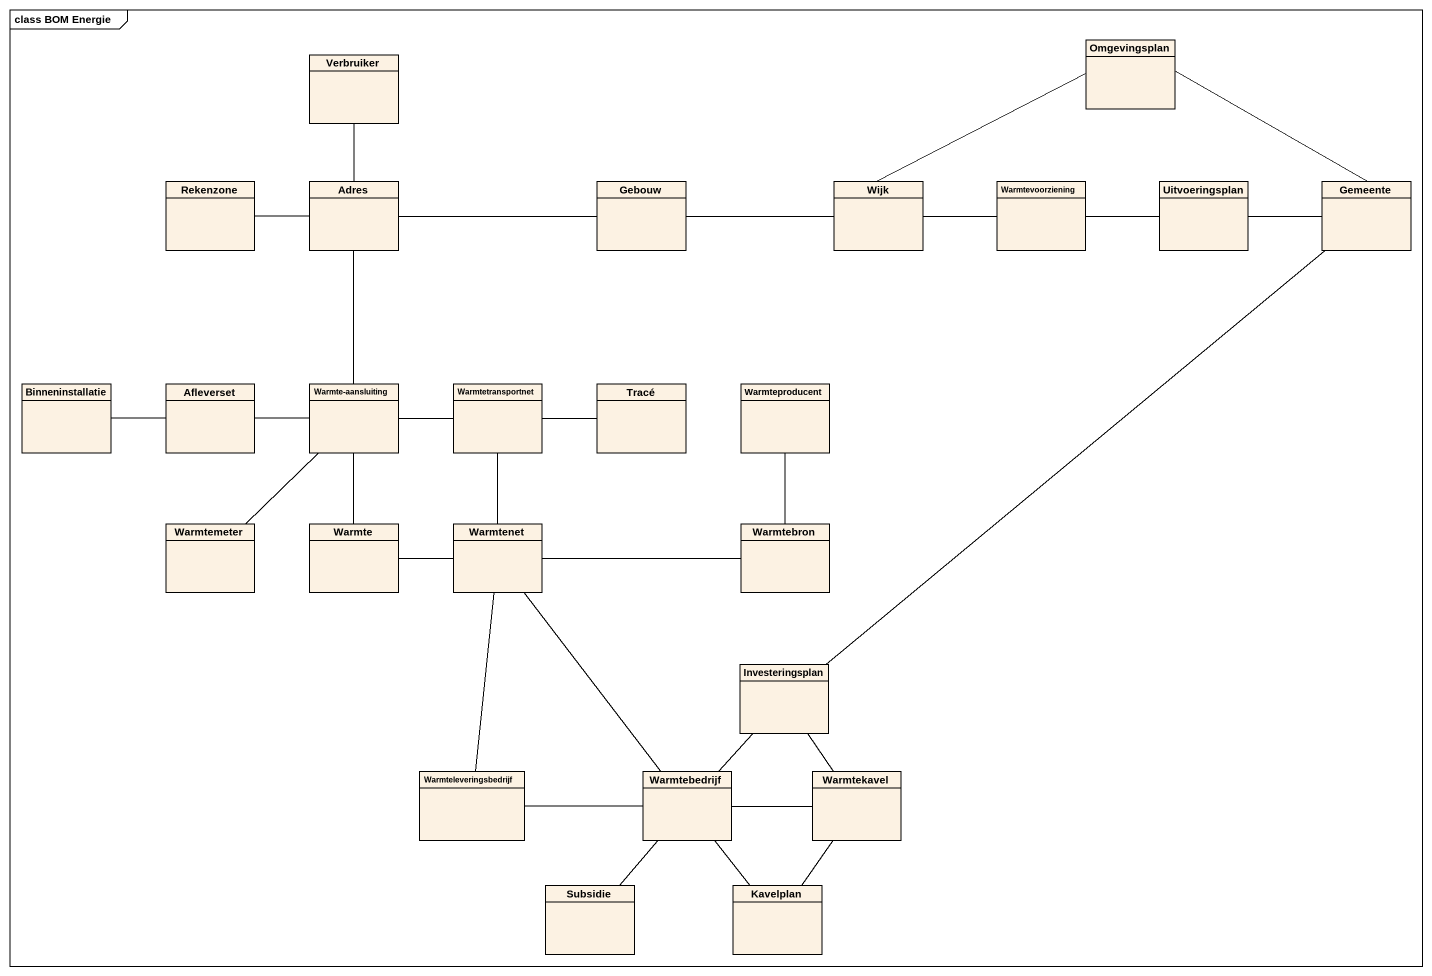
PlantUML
@startuml
mainframe class BOM Energie
hide circle
hide empty members
class Verbruiker
class Omgevingsplan
class Rekenzone
class Adres
class Gebouw
class Wijk
class Warmtevoorziening
class Uitvoeringsplan
class Gemeente
class Binneninstallatie
class Afleverset
class "Warmte-aansluiting" as Warmte_aansluiting
class Warmtetransportnet
class Tracé
class Warmteproducent
class Warmtemeter
class Warmte
class Warmtenet
class Warmtebron
class Investeringsplan
class Warmteleveringsbedrijf
class Warmtebedrijf
class Warmtekavel
class Subsidie
class Kavelplan
Verbruiker -- Adres
Omgevingsplan -left- Wijk
Omgevingsplan -- Gemeente
Adres -left- Rekenzone
Adres -right- Gebouw
Gebouw -right- Wijk
Wijk -right- Warmtevoorziening
Warmtevoorziening -right- Uitvoeringsplan
Uitvoeringsplan -right- Gemeente
Afleverset -left- Binneninstallatie
Warmte_aansluiting -up- Adres
Warmte_aansluiting -left- Afleverset
Warmte_aansluiting -right- Warmtetransportnet
Warmtetransportnet -right- Tracé
Warmtemeter -up- Warmte_aansluiting
Warmte -up- Warmte_aansluiting
Warmte -right- Warmtenet
Warmtenet -up- Warmtetransportnet
Warmtenet -right- Warmtebron
Warmtebron -up- Warmteproducent
Investeringsplan -up- Gemeente
Investeringsplan -- Warmtekavel
Warmteleveringsbedrijf -up- Warmtenet
Warmtebedrijf -up- Warmtenet
Warmtebedrijf -up- Investeringsplan
Warmtebedrijf -left- Warmteleveringsbedrijf
Warmtebedrijf -right- Warmtekavel
Warmtebedrijf -- Kavelplan
Warmtekavel -- Kavelplan
Subsidie -up- Warmtebedrijf
@enduml
